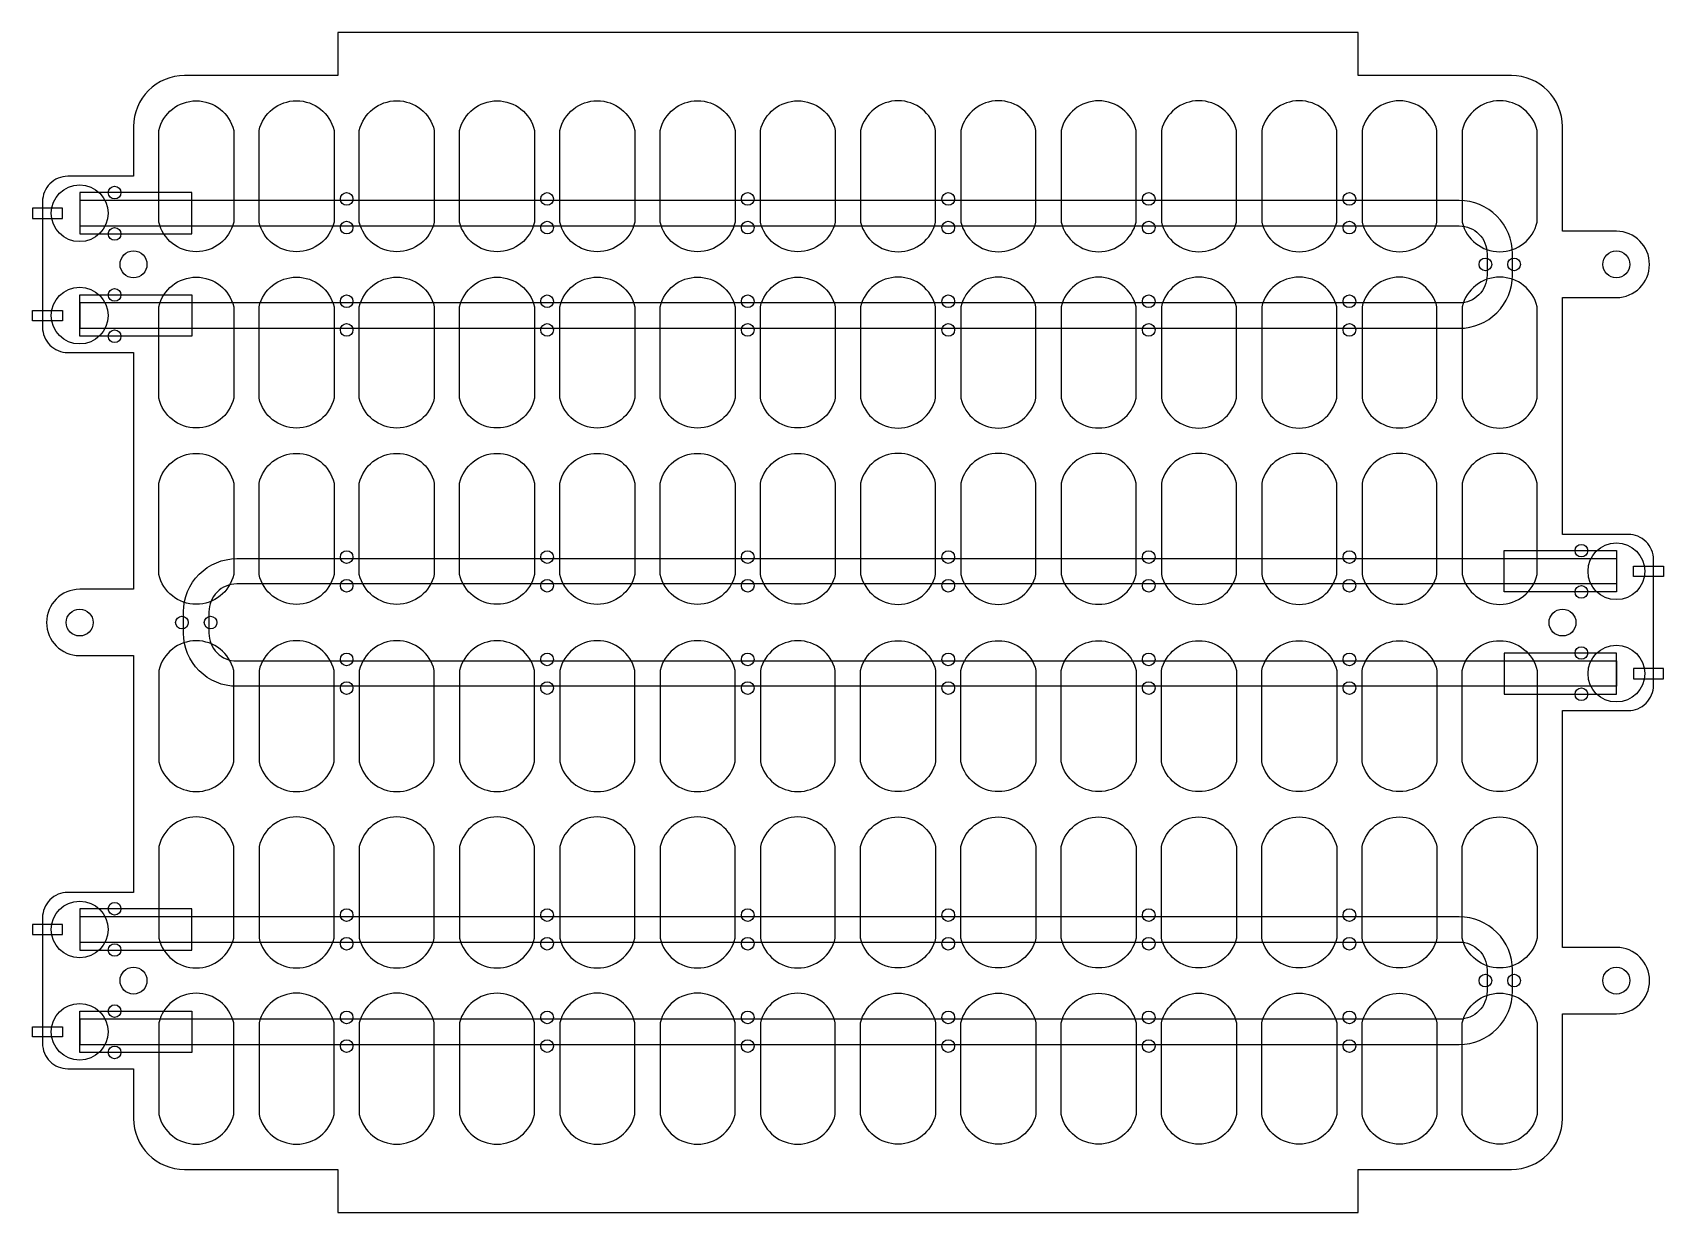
# Model space of a CAD drawing. Extents: x -0.1 to 16, y 0 to 11.7.
import ezdxf

# ---------------------------------------------------------------- set-up
doc = ezdxf.new("R2010")
doc.units = 0
for name, color, linetype in [('CELLS', 192, 'CONTINUOUS'), ('LAYER_02', 192, 'CONTINUOUS'), ('ZIPTIES', 7, 'CONTINUOUS')]:
    doc.layers.add(name, color=color, linetype=linetype)

msp = doc.modelspace()

# ---------------------------------------------------------------- linework, layer by layer
at = {"layer": 'CELLS'}
for points in [[(1.11, 10.688, -0.791892), (1.85, 10.688), (1.85, 9.783, -0.791892), (1.11, 9.783)], [(2.1, 10.688, -0.791892), (2.841, 10.688), (2.841, 9.783, -0.791892), (2.1, 9.783)], [(3.091, 10.688, -0.791892), (3.832, 10.688), (3.832, 9.783, -0.791892), (3.091, 9.783)], [(4.082, 10.688, -0.791892), (4.822, 10.688), (4.822, 9.783, -0.791892), (4.082, 9.783)], [(5.072, 10.688, -0.791892), (5.813, 10.688), (5.813, 9.783, -0.791892), (5.072, 9.783)], [(6.063, 10.688, -0.791892), (6.804, 10.688), (6.804, 9.783, -0.791892), (6.063, 9.783)], [(7.054, 10.688, -0.791892), (7.794, 10.688), (7.794, 9.783, -0.791892), (7.054, 9.783)], [(8.785, 10.688, 0.791892), (8.044, 10.688), (8.044, 9.783, 0.791892), (8.785, 9.783)], [(9.776, 10.688, 0.791892), (9.035, 10.688), (9.035, 9.783, 0.791892), (9.776, 9.783)], [(10.766, 10.688, 0.791892), (10.026, 10.688), (10.026, 9.783, 0.791892), (10.766, 9.783)], [(11.757, 10.688, 0.791892), (11.016, 10.688), (11.016, 9.783, 0.791892), (11.757, 9.783)], [(12.748, 10.688, 0.791892), (12.007, 10.688), (12.007, 9.783, 0.791892), (12.748, 9.783)], [(13.738, 10.688, 0.791892), (12.998, 10.688), (12.998, 9.783, 0.791892), (13.738, 9.783)], [(14.729, 10.688, 0.791892), (13.988, 10.688), (13.988, 9.783, 0.791892), (14.729, 9.783)], [(1.11, 8.946, -0.791892), (1.85, 8.946), (1.85, 8.042, -0.791892), (1.11, 8.042)], [(2.1, 8.946, -0.791892), (2.841, 8.946), (2.841, 8.042, -0.791892), (2.1, 8.042)], [(3.091, 8.946, -0.791892), (3.832, 8.946), (3.832, 8.042, -0.791892), (3.091, 8.042)], [(4.082, 8.946, -0.791892), (4.822, 8.946), (4.822, 8.042, -0.791892), (4.082, 8.042)], [(5.072, 8.946, -0.791892), (5.813, 8.946), (5.813, 8.042, -0.791892), (5.072, 8.042)], [(6.063, 8.946, -0.791892), (6.804, 8.946), (6.804, 8.042, -0.791892), (6.063, 8.042)], [(7.054, 8.946, -0.791892), (7.794, 8.946), (7.794, 8.042, -0.791892), (7.054, 8.042)], [(8.785, 8.946, 0.791892), (8.044, 8.946), (8.044, 8.042, 0.791892), (8.785, 8.042)], [(9.776, 8.946, 0.791892), (9.035, 8.946), (9.035, 8.042, 0.791892), (9.776, 8.042)], [(10.766, 8.946, 0.791892), (10.026, 8.946), (10.026, 8.042, 0.791892), (10.766, 8.042)], [(11.757, 8.946, 0.791892), (11.016, 8.946), (11.016, 8.042, 0.791892), (11.757, 8.042)], [(12.748, 8.946, 0.791892), (12.007, 8.946), (12.007, 8.042, 0.791892), (12.748, 8.042)], [(13.738, 8.946, 0.791892), (12.998, 8.946), (12.998, 8.042, 0.791892), (13.738, 8.042)], [(14.729, 8.946, 0.791892), (13.988, 8.946), (13.988, 8.042, 0.791892), (14.729, 8.042)], [(1.11, 7.205, -0.791892), (1.85, 7.205), (1.85, 6.3, -0.791892), (1.11, 6.3)], [(2.1, 7.205, -0.791892), (2.841, 7.205), (2.841, 6.3, -0.791892), (2.1, 6.3)], [(3.091, 7.205, -0.791892), (3.832, 7.205), (3.832, 6.3, -0.791892), (3.091, 6.3)], [(4.082, 7.205, -0.791892), (4.822, 7.205), (4.822, 6.3, -0.791892), (4.082, 6.3)], [(5.072, 7.205, -0.791892), (5.813, 7.205), (5.813, 6.3, -0.791892), (5.072, 6.3)], [(6.063, 7.205, -0.791892), (6.804, 7.205), (6.804, 6.3, -0.791892), (6.063, 6.3)], [(7.054, 7.205, -0.791892), (7.794, 7.205), (7.794, 6.3, -0.791892), (7.054, 6.3)], [(8.785, 7.205, 0.791892), (8.044, 7.205), (8.044, 6.3, 0.791892), (8.785, 6.3)], [(9.776, 7.205, 0.791892), (9.035, 7.205), (9.035, 6.3, 0.791892), (9.776, 6.3)], [(10.766, 7.205, 0.791892), (10.026, 7.205), (10.026, 6.3, 0.791892), (10.766, 6.3)], [(11.757, 7.205, 0.791892), (11.016, 7.205), (11.016, 6.3, 0.791892), (11.757, 6.3)], [(12.748, 7.205, 0.791892), (12.007, 7.205), (12.007, 6.3, 0.791892), (12.748, 6.3)], [(13.738, 7.205, 0.791892), (12.998, 7.205), (12.998, 6.3, 0.791892), (13.738, 6.3)], [(14.729, 7.205, 0.791892), (13.988, 7.205), (13.988, 6.3, 0.791892), (14.729, 6.3)], [(1.11, 4.45, 0.791892), (1.85, 4.45), (1.85, 5.354, 0.791892), (1.11, 5.354)], [(2.1, 4.45, 0.791892), (2.841, 4.45), (2.841, 5.354, 0.791892), (2.1, 5.354)], [(3.091, 4.45, 0.791892), (3.832, 4.45), (3.832, 5.354, 0.791892), (3.091, 5.354)], [(4.082, 4.45, 0.791892), (4.822, 4.45), (4.822, 5.354, 0.791892), (4.082, 5.354)], [(5.072, 4.45, 0.791892), (5.813, 4.45), (5.813, 5.354, 0.791892), (5.072, 5.354)], [(6.063, 4.45, 0.791892), (6.804, 4.45), (6.804, 5.354, 0.791892), (6.063, 5.354)], [(7.054, 4.45, 0.791892), (7.794, 4.45), (7.794, 5.354, 0.791892), (7.054, 5.354)], [(8.785, 4.45, -0.791892), (8.044, 4.45), (8.044, 5.354, -0.791892), (8.785, 5.354)], [(9.776, 4.45, -0.791892), (9.035, 4.45), (9.035, 5.354, -0.791892), (9.776, 5.354)], [(10.766, 4.45, -0.791892), (10.026, 4.45), (10.026, 5.354, -0.791892), (10.766, 5.354)], [(11.757, 4.45, -0.791892), (11.016, 4.45), (11.016, 5.354, -0.791892), (11.757, 5.354)], [(12.748, 4.45, -0.791892), (12.007, 4.45), (12.007, 5.354, -0.791892), (12.748, 5.354)], [(13.738, 4.45, -0.791892), (12.998, 4.45), (12.998, 5.354, -0.791892), (13.738, 5.354)], [(14.729, 4.45, -0.791892), (13.988, 4.45), (13.988, 5.354, -0.791892), (14.729, 5.354)], [(1.11, 2.708, 0.791892), (1.85, 2.708), (1.85, 3.613, 0.791892), (1.11, 3.613)], [(2.1, 2.708, 0.791892), (2.841, 2.708), (2.841, 3.613, 0.791892), (2.1, 3.613)], [(3.091, 2.708, 0.791892), (3.832, 2.708), (3.832, 3.613, 0.791892), (3.091, 3.613)], [(4.082, 2.708, 0.791892), (4.822, 2.708), (4.822, 3.613, 0.791892), (4.082, 3.613)], [(5.072, 2.708, 0.791892), (5.813, 2.708), (5.813, 3.613, 0.791892), (5.072, 3.613)], [(6.063, 2.708, 0.791892), (6.804, 2.708), (6.804, 3.613, 0.791892), (6.063, 3.613)], [(7.054, 2.708, 0.791892), (7.794, 2.708), (7.794, 3.613, 0.791892), (7.054, 3.613)], [(8.785, 2.708, -0.791892), (8.044, 2.708), (8.044, 3.613, -0.791892), (8.785, 3.613)], [(9.776, 2.708, -0.791892), (9.035, 2.708), (9.035, 3.613, -0.791892), (9.776, 3.613)], [(10.766, 2.708, -0.791892), (10.026, 2.708), (10.026, 3.613, -0.791892), (10.766, 3.613)], [(11.757, 2.708, -0.791892), (11.016, 2.708), (11.016, 3.613, -0.791892), (11.757, 3.613)], [(12.748, 2.708, -0.791892), (12.007, 2.708), (12.007, 3.613, -0.791892), (12.748, 3.613)], [(13.738, 2.708, -0.791892), (12.998, 2.708), (12.998, 3.613, -0.791892), (13.738, 3.613)], [(14.729, 2.708, -0.791892), (13.988, 2.708), (13.988, 3.613, -0.791892), (14.729, 3.613)], [(1.11, 0.967, 0.791892), (1.85, 0.967), (1.85, 1.872, 0.791892), (1.11, 1.872)], [(2.1, 0.967, 0.791892), (2.841, 0.967), (2.841, 1.872, 0.791892), (2.1, 1.872)], [(3.091, 0.967, 0.791892), (3.832, 0.967), (3.832, 1.872, 0.791892), (3.091, 1.872)], [(4.082, 0.967, 0.791892), (4.822, 0.967), (4.822, 1.872, 0.791892), (4.082, 1.872)], [(5.072, 0.967, 0.791892), (5.813, 0.967), (5.813, 1.872, 0.791892), (5.072, 1.872)], [(6.063, 0.967, 0.791892), (6.804, 0.967), (6.804, 1.872, 0.791892), (6.063, 1.872)], [(7.054, 0.967, 0.791892), (7.794, 0.967), (7.794, 1.872, 0.791892), (7.054, 1.872)], [(8.785, 0.967, -0.791892), (8.044, 0.967), (8.044, 1.872, -0.791892), (8.785, 1.872)], [(9.776, 0.967, -0.791892), (9.035, 0.967), (9.035, 1.872, -0.791892), (9.776, 1.872)], [(10.766, 0.967, -0.791892), (10.026, 0.967), (10.026, 1.872, -0.791892), (10.766, 1.872)], [(11.757, 0.967, -0.791892), (11.016, 0.967), (11.016, 1.872, -0.791892), (11.757, 1.872)], [(12.748, 0.967, -0.791892), (12.007, 0.967), (12.007, 1.872, -0.791892), (12.748, 1.872)], [(13.738, 0.967, -0.791892), (12.998, 0.967), (12.998, 1.872, -0.791892), (13.738, 1.872)], [(14.729, 0.967, -0.791892), (13.988, 0.967), (13.988, 1.872, -0.791892), (14.729, 1.872)]]:
    msp.add_lwpolyline(points, format="xyb", close=True, dxfattribs=at)
at = {"layer": 'LAYER_02'}
msp.add_lwpolyline([(7.884, 0), (12.96, 0), (12.96, 0.424), (14.474, 0.424, 0.414214), (14.979, 0.928), (14.979, 1.962), (15.511, 1.962, 1), (15.511, 2.618), (14.979, 2.618), (14.979, 4.957), (15.628, 4.957, 0.414214), (15.878, 5.207), (15.878, 6.448, 0.414214), (15.628, 6.698), (14.979, 6.698), (14.979, 9.037), (15.511, 9.037, 1), (15.511, 9.692), (14.979, 9.692), (14.979, 10.726, 0.414214), (14.474, 11.231), (12.96, 11.231), (12.96, 11.655), (2.879, 11.655), (2.879, 11.231), (1.365, 11.231, 0.414214), (0.86, 10.726), (0.86, 10.235), (0.211, 10.235, 0.414214), (-0.039, 9.985), (-0.039, 8.744, 0.414214), (0.211, 8.494), (0.86, 8.494), (0.86, 6.155), (0.328, 6.155, 1), (0.328, 5.5), (0.86, 5.5), (0.86, 3.161), (0.211, 3.161, 0.414214), (-0.039, 2.911), (-0.039, 1.669, 0.414214), (0.211, 1.419), (0.86, 1.419), (0.86, 0.928, 0.414214), (1.365, 0.424), (2.879, 0.424), (2.879, 0)], format="xyb", close=True, dxfattribs=at)
at = {"layer": 'ZIPTIES'}
for p, q in [((0.328, 9.995), (0.328, 9.92)), ((15.511, 6.458), (15.511, 6.383)), ((0.328, 2.92), (0.328, 2.845))]:
    msp.add_line(p, q, dxfattribs=at)
for points in [[(0.328, 9.666), (1.437, 9.666), (1.437, 10.074), (0.328, 10.074)], [(-0.137, 9.82), (0.16, 9.82), (0.16, 9.92), (-0.137, 9.92)], [(0.328, 9.063), (1.437, 9.063), (1.437, 8.655), (0.328, 8.655)], [(-0.137, 8.909), (0.16, 8.909), (0.16, 8.809), (-0.137, 8.809)], [(15.511, 6.129), (14.402, 6.129), (14.402, 6.537), (15.511, 6.537)], [(15.976, 6.283), (15.679, 6.283), (15.679, 6.383), (15.976, 6.383)], [(15.511, 5.526), (14.402, 5.526), (14.402, 5.118), (15.511, 5.118)], [(15.976, 5.372), (15.679, 5.372), (15.679, 5.272), (15.976, 5.272)], [(0.328, 2.592), (1.437, 2.592), (1.437, 2.999), (0.328, 2.999)], [(-0.137, 2.745), (0.16, 2.745), (0.16, 2.845), (-0.137, 2.845)], [(0.328, 1.988), (1.437, 1.988), (1.437, 1.581), (0.328, 1.581)], [(-0.137, 1.834), (0.16, 1.834), (0.16, 1.734), (-0.137, 1.734)]]:
    msp.add_lwpolyline(points, close=True, dxfattribs=at)
for points in [[(14.234, 9.259, -0.414214), (13.959, 8.984), (0.328, 8.984), (0.328, 8.734), (13.959, 8.734, 0.414214), (14.484, 9.259), (14.484, 9.47, 0.414214), (13.959, 9.995), (0.328, 9.995), (0.328, 9.745), (13.959, 9.745, -0.414214), (14.234, 9.47)], [(1.605, 5.722, 0.414214), (1.88, 5.447), (15.511, 5.447), (15.511, 5.197), (1.88, 5.197, -0.414214), (1.355, 5.722), (1.355, 5.933, -0.414214), (1.88, 6.458), (15.511, 6.458), (15.511, 6.208), (1.88, 6.208, 0.414214), (1.605, 5.933)], [(14.234, 2.184, -0.414214), (13.959, 1.909), (0.328, 1.909), (0.328, 1.659), (13.959, 1.659, 0.414214), (14.484, 2.184), (14.484, 2.395, 0.414214), (13.959, 2.92), (0.328, 2.92), (0.328, 2.67), (13.959, 2.67, -0.414214), (14.234, 2.395)]]:
    msp.add_lwpolyline(points, format="xyb", close=True, dxfattribs=at)
for centre, radius in [((0.328, 9.87), 0.28), ((0.328, 9.87), 0.28), ((0.673, 10.074), 0.0625), ((2.966, 10.012), 0.0625), ((4.947, 10.012), 0.0625), ((6.929, 10.012), 0.0625), ((8.91, 10.012), 0.0625), ((10.891, 10.012), 0.0625), ((12.873, 10.012), 0.0625), ((0.673, 9.666), 0.0625), ((2.966, 9.729), 0.0625), ((4.947, 9.729), 0.0625), ((6.929, 9.729), 0.0625), ((8.91, 9.729), 0.0625), ((10.891, 9.729), 0.0625), ((12.873, 9.729), 0.0625), ((0.86, 9.365), 0.133), ((14.217, 9.365), 0.0625), ((14.5, 9.365), 0.0625), ((15.511, 9.365), 0.133), ((15.511, 9.365), 0.133), ((0.328, 8.859), 0.28), ((0.673, 9.063), 0.0625), ((2.966, 9.001), 0.0625), ((4.947, 9.001), 0.0625), ((6.929, 9.001), 0.0625), ((8.91, 9.001), 0.0625), ((10.891, 9.001), 0.0625), ((12.873, 9.001), 0.0625), ((0.673, 8.655), 0.0625), ((2.966, 8.718), 0.0625), ((4.947, 8.718), 0.0625), ((6.929, 8.718), 0.0625), ((8.91, 8.718), 0.0625), ((10.891, 8.718), 0.0625), ((12.873, 8.718), 0.0625), ((15.511, 6.333), 0.28), ((15.511, 6.333), 0.28), ((2.966, 6.474), 0.0625), ((4.947, 6.474), 0.0625), ((6.929, 6.474), 0.0625), ((8.91, 6.474), 0.0625), ((10.891, 6.474), 0.0625), ((12.873, 6.474), 0.0625), ((15.166, 6.537), 0.0625), ((2.966, 6.191), 0.0625), ((4.947, 6.191), 0.0625), ((6.929, 6.191), 0.0625), ((8.91, 6.191), 0.0625), ((10.891, 6.191), 0.0625), ((12.873, 6.191), 0.0625), ((15.166, 6.129), 0.0625), ((0.328, 5.827), 0.133), ((0.328, 5.827), 0.133), ((1.339, 5.827), 0.0625), ((1.621, 5.827), 0.0625), ((14.979, 5.827), 0.133), ((2.966, 5.463), 0.0625), ((4.947, 5.463), 0.0625), ((6.929, 5.463), 0.0625), ((8.91, 5.463), 0.0625), ((10.891, 5.463), 0.0625), ((12.873, 5.463), 0.0625), ((15.166, 5.526), 0.0625), ((15.511, 5.322), 0.28), ((2.966, 5.18), 0.0625), ((4.947, 5.18), 0.0625), ((6.929, 5.18), 0.0625), ((8.91, 5.18), 0.0625), ((10.891, 5.18), 0.0625), ((12.873, 5.18), 0.0625), ((15.166, 5.118), 0.0625), ((0.328, 2.795), 0.28), ((0.328, 2.795), 0.28), ((0.673, 2.999), 0.0625), ((2.966, 2.937), 0.0625), ((4.947, 2.937), 0.0625), ((6.929, 2.937), 0.0625), ((8.91, 2.937), 0.0625), ((10.891, 2.937), 0.0625), ((12.873, 2.937), 0.0625), ((0.673, 2.592), 0.0625), ((2.966, 2.654), 0.0625), ((4.947, 2.654), 0.0625), ((6.929, 2.654), 0.0625), ((8.91, 2.654), 0.0625), ((10.891, 2.654), 0.0625), ((12.873, 2.654), 0.0625), ((0.86, 2.29), 0.133), ((15.511, 2.29), 0.133), ((15.511, 2.29), 0.133), ((14.217, 2.29), 0.0625), ((14.5, 2.29), 0.0625), ((0.328, 1.784), 0.28), ((0.673, 1.988), 0.0625), ((2.966, 1.926), 0.0625), ((4.947, 1.926), 0.0625), ((6.929, 1.926), 0.0625), ((8.91, 1.926), 0.0625), ((10.891, 1.926), 0.0625), ((12.873, 1.926), 0.0625), ((0.673, 1.581), 0.0625), ((2.966, 1.643), 0.0625), ((4.947, 1.643), 0.0625), ((6.929, 1.643), 0.0625), ((8.91, 1.643), 0.0625), ((10.891, 1.643), 0.0625), ((12.873, 1.643), 0.0625)]:
    msp.add_circle(centre, radius, dxfattribs=at)

doc.saveas('drawing.dxf')
